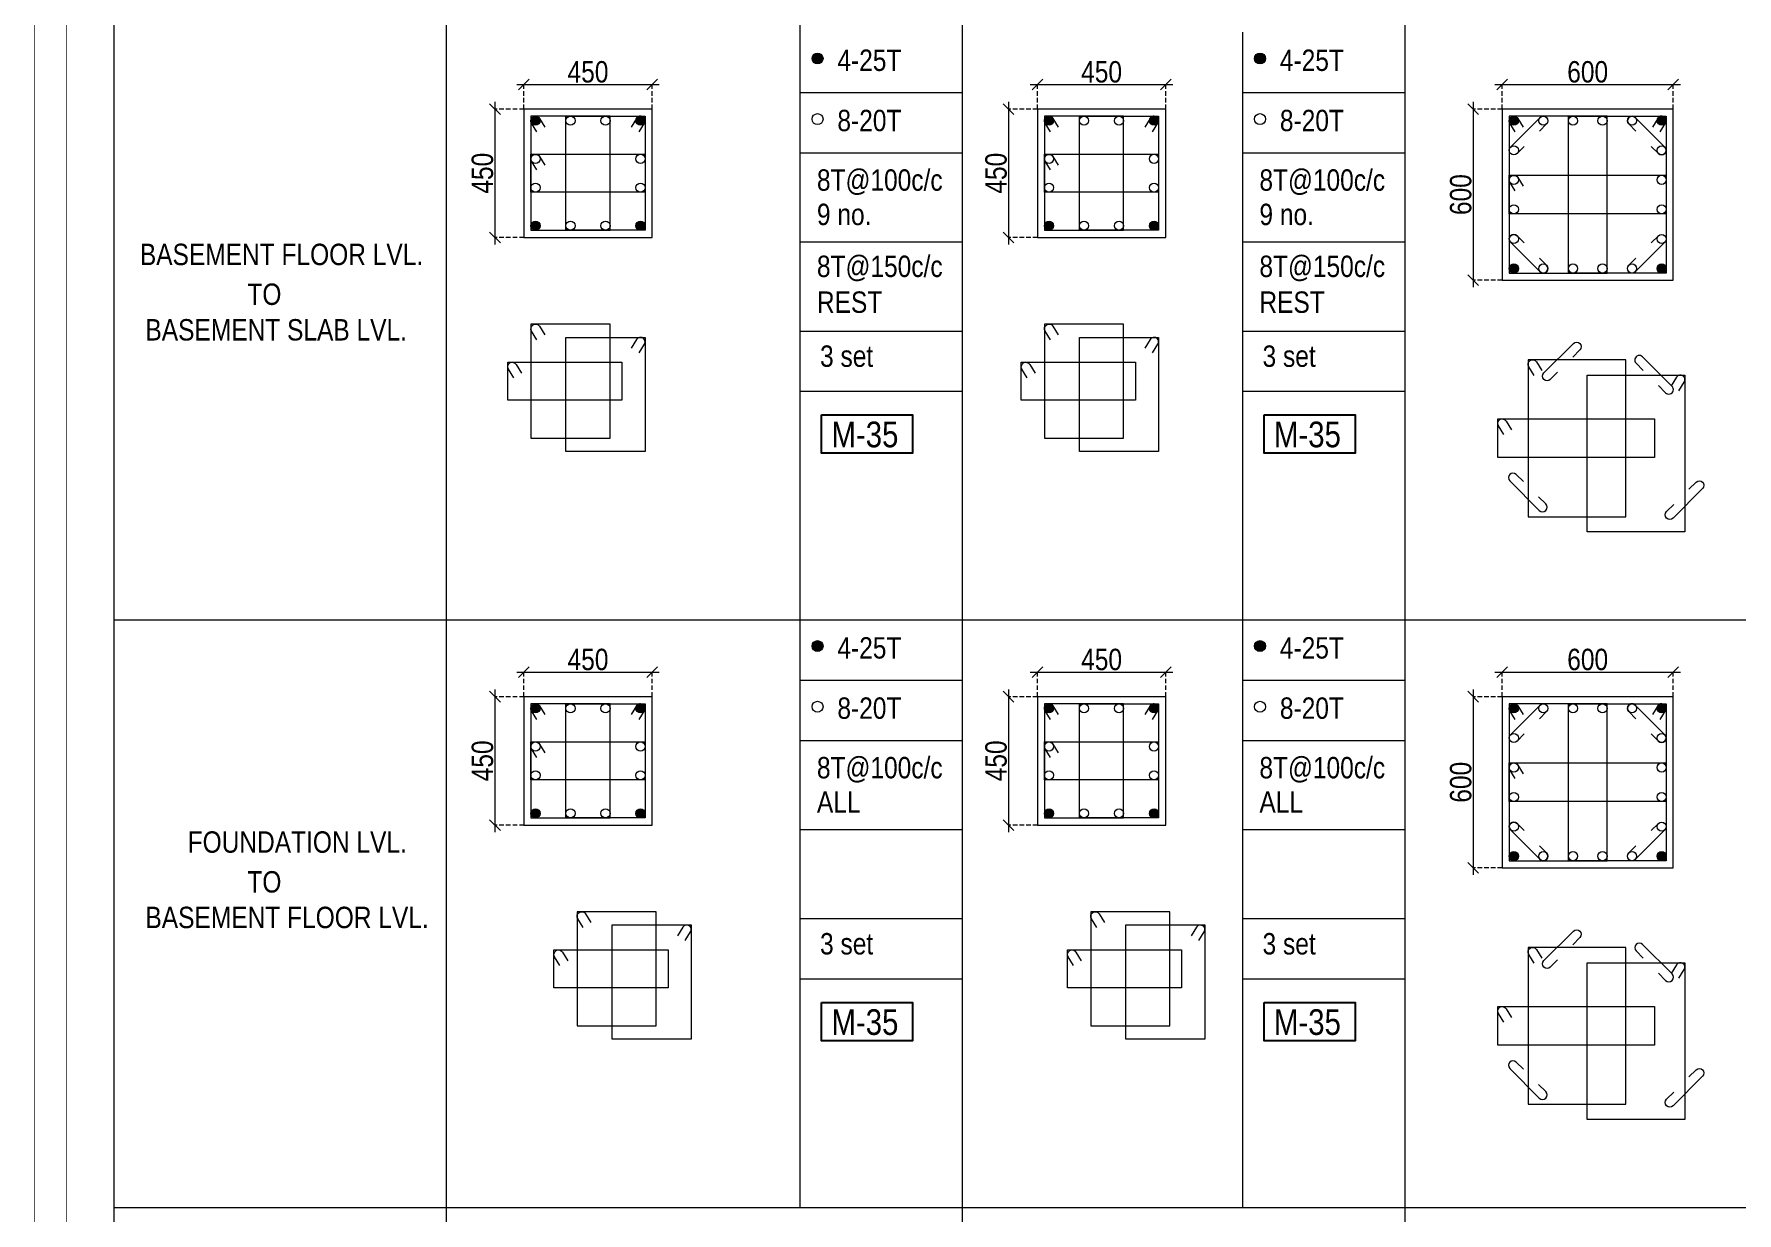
# Model space of a CAD drawing. Header units: millimetres. Extents: x 1112055 to 3390982, y -148532 to 766891.
# Drawn here: x 2486188 to 2510064, y 583427 to 599958 of the extents above; entities that cross this region are included whole.
import ezdxf
from ezdxf.enums import TextEntityAlignment as Align

# ---------------------------------------------------------------- set-up
doc = ezdxf.new("R2010")
doc.units = ezdxf.units.MM
doc.header["$PDMODE"] = 35
doc.header["$PDSIZE"] = -25
doc.linetypes.add('DASHED2', pattern=[0.375, 0.25, -0.125])
doc.linetypes.add('Hidden', pattern=[9.525, 6.35, -3.175])
for name, color, linetype, lineweight in [('B COL. SIZE DIM', 220, 'Continuous', 25), ('B COLSCH', 204, 'Continuous', 20), ('B COLUMN', 1, 'Hidden', 9), ('B STEEL', 34, 'Continuous', 15), ('B TITLE BLOCK', 250, 'Continuous', 0)]:
    doc.layers.add(name, color=color, linetype=linetype, lineweight=lineweight)
doc.layers.add('B TEXT', color=7, linetype='Continuous')
doc.styles.add('dim inside', font='romans.shx', dxfattribs={"width": 0.8, "height": 125})
doc.styles.add('SWINC', font='swissc.ttf')
doc.dimstyles.new('dim inside', dxfattribs={"dimtxt": 125, "dimasz": 100, "dimexe": 0, "dimexo": 0, "dimgap": 10, "dimtad": 0, "dimdec": 0, "dimzin": 0, "dimdsep": 46, "dimtxsty": 'dim inside', "dimblk": 'SMALL', "dimcen": 0.09, "dimadec": 0, "dimazin": 0, "dimtfac": 1, "dimtdec": 0, "dimtofl": 0, "dimtmove": 0, "dimatfit": 3, "dimfxl": 1, "dimtolj": 1, "dimtzin": 0, "dimarcsym": 2})

# ---------------------------------------------------------------- blocks, each defined once
blk = doc.blocks.new('_Oblique')
at = {"color": 0, "linetype": 'ByBlock', "lineweight": -2}
blk.add_line((-0.5, -0.5), (0.5, 0.5), dxfattribs=at)
blk = doc.blocks.new('*D5223')
at = {"layer": 'B COL. SIZE DIM', "color": 250, "lineweight": 9, "ltscale": 250, "transparency": 16777216}
blk.add_line((2506671, 591011), (2509271, 591011), dxfattribs=at)
at = {"layer": 'B COL. SIZE DIM', "color": 250, "linetype": 'DASHED2', "lineweight": 9, "ltscale": 250, "transparency": 16777216}
for p, q in [((2506771, 590666), (2506771, 591011)), ((2509171, 590666), (2509171, 591011))]:
    blk.add_line(p, q, dxfattribs=at)
at = {"layer": 'Defpoints', "color": 0, "lineweight": 40, "transparency": 16777216}
for p in [(2509171, 591011), (2506771, 590666), (2509171, 590666)]:
    blk.add_point(p, dxfattribs=at)
at = {"layer": 'B COL. SIZE DIM', "color": 250, "lineweight": 9, "transparency": 16777216, "xscale": 150, "yscale": 150, "zscale": 150, "rotation": 180}
blk.add_blockref('_Oblique', (2506771, 591011), dxfattribs=at)
at = {"layer": 'B COL. SIZE DIM', "color": 250, "lineweight": 9, "transparency": 16777216, "xscale": 150, "yscale": 150, "zscale": 150}
blk.add_blockref('_Oblique', (2509171, 591011), dxfattribs=at)
at = {"layer": 'B COL. SIZE DIM', "color": 6, "transparency": 16777216, "insert": (2507971, 591186), "char_height": 300, "attachment_point": 5, "style": 'SWINC'}
blk.add_mtext('\\A1;600', dxfattribs=at)
blk = doc.blocks.new('*D5224')
at = {"layer": 'B COL. SIZE DIM', "color": 250, "lineweight": 9, "ltscale": 250, "transparency": 16777216}
blk.add_line((2506367, 590766), (2506367, 588166), dxfattribs=at)
at = {"layer": 'B COL. SIZE DIM', "color": 250, "linetype": 'DASHED2', "lineweight": 9, "ltscale": 250, "transparency": 16777216}
for p, q in [((2506771, 590666), (2506367, 590666)), ((2506771, 588266), (2506367, 588266))]:
    blk.add_line(p, q, dxfattribs=at)
at = {"layer": 'Defpoints', "color": 0, "lineweight": 40, "transparency": 16777216}
for p in [(2506771, 590666), (2506367, 588266), (2506771, 588266)]:
    blk.add_point(p, dxfattribs=at)
at = {"layer": 'B COL. SIZE DIM', "color": 250, "lineweight": 9, "transparency": 16777216, "xscale": 150, "yscale": 150, "zscale": 150}
for p, rotation in [((2506367, 590666), 90), ((2506367, 588266), 270)]:
    blk.add_blockref('_Oblique', p, dxfattribs=dict(at, rotation=rotation))
at = {"layer": 'B COL. SIZE DIM', "color": 6, "transparency": 16777216, "insert": (2506192, 589466), "char_height": 300, "attachment_point": 5, "rotation": 90, "style": 'SWINC'}
blk.add_mtext('\\A1;600', dxfattribs=at)
blk = doc.blocks.new('*D5225')
at = {"layer": 'B COL. SIZE DIM', "color": 250, "lineweight": 9, "ltscale": 250, "transparency": 16777216}
blk.add_line((2506671, 599251), (2509271, 599251), dxfattribs=at)
at = {"layer": 'B COL. SIZE DIM', "color": 250, "linetype": 'DASHED2', "lineweight": 9, "ltscale": 250, "transparency": 16777216}
for p, q in [((2506771, 598906), (2506771, 599251)), ((2509171, 598906), (2509171, 599251))]:
    blk.add_line(p, q, dxfattribs=at)
at = {"layer": 'Defpoints', "color": 0, "lineweight": 40, "transparency": 16777216}
for p in [(2509171, 599251), (2506771, 598906), (2509171, 598906)]:
    blk.add_point(p, dxfattribs=at)
at = {"layer": 'B COL. SIZE DIM', "color": 250, "lineweight": 9, "transparency": 16777216, "xscale": 150, "yscale": 150, "zscale": 150, "rotation": 180}
blk.add_blockref('_Oblique', (2506771, 599251), dxfattribs=at)
at = {"layer": 'B COL. SIZE DIM', "color": 250, "lineweight": 9, "transparency": 16777216, "xscale": 150, "yscale": 150, "zscale": 150}
blk.add_blockref('_Oblique', (2509171, 599251), dxfattribs=at)
at = {"layer": 'B COL. SIZE DIM', "color": 6, "transparency": 16777216, "insert": (2507971, 599426), "char_height": 300, "attachment_point": 5, "style": 'SWINC'}
blk.add_mtext('\\A1;600', dxfattribs=at)
blk = doc.blocks.new('*D5226')
at = {"layer": 'B COL. SIZE DIM', "color": 250, "lineweight": 9, "ltscale": 250, "transparency": 16777216}
blk.add_line((2506367, 599006), (2506367, 596406), dxfattribs=at)
at = {"layer": 'B COL. SIZE DIM', "color": 250, "linetype": 'DASHED2', "lineweight": 9, "ltscale": 250, "transparency": 16777216}
for p, q in [((2506771, 598906), (2506367, 598906)), ((2506771, 596506), (2506367, 596506))]:
    blk.add_line(p, q, dxfattribs=at)
at = {"layer": 'Defpoints', "color": 0, "lineweight": 40, "transparency": 16777216}
for p in [(2506771, 598906), (2506367, 596506), (2506771, 596506)]:
    blk.add_point(p, dxfattribs=at)
at = {"layer": 'B COL. SIZE DIM', "color": 250, "lineweight": 9, "transparency": 16777216, "xscale": 150, "yscale": 150, "zscale": 150}
for p, rotation in [((2506367, 598906), 90), ((2506367, 596506), 270)]:
    blk.add_blockref('_Oblique', p, dxfattribs=dict(at, rotation=rotation))
at = {"layer": 'B COL. SIZE DIM', "color": 6, "transparency": 16777216, "insert": (2506192, 597706), "char_height": 300, "attachment_point": 5, "rotation": 90, "style": 'SWINC'}
blk.add_mtext('\\A1;600', dxfattribs=at)
blk = doc.blocks.new('*D5229')
at = {"layer": 'B COL. SIZE DIM', "color": 250, "lineweight": 9, "ltscale": 250, "transparency": 16777216}
blk.add_line((2492955, 591011), (2494955, 591011), dxfattribs=at)
at = {"layer": 'B COL. SIZE DIM', "color": 250, "linetype": 'DASHED2', "lineweight": 9, "ltscale": 250, "transparency": 16777216}
for p, q in [((2493055, 590666), (2493055, 591011)), ((2494855, 590666), (2494855, 591011))]:
    blk.add_line(p, q, dxfattribs=at)
at = {"layer": 'Defpoints', "color": 0, "lineweight": 40, "transparency": 16777216}
for p in [(2494855, 591011), (2493055, 590666), (2494855, 590666)]:
    blk.add_point(p, dxfattribs=at)
at = {"layer": 'B COL. SIZE DIM', "color": 250, "lineweight": 9, "transparency": 16777216, "xscale": 150, "yscale": 150, "zscale": 150, "rotation": 180}
blk.add_blockref('_Oblique', (2493055, 591011), dxfattribs=at)
at = {"layer": 'B COL. SIZE DIM', "color": 250, "lineweight": 9, "transparency": 16777216, "xscale": 150, "yscale": 150, "zscale": 150}
blk.add_blockref('_Oblique', (2494855, 591011), dxfattribs=at)
at = {"layer": 'B COL. SIZE DIM', "color": 6, "transparency": 16777216, "insert": (2493955, 591186), "char_height": 300, "attachment_point": 5, "style": 'SWINC'}
blk.add_mtext('\\A1;450', dxfattribs=at)
blk = doc.blocks.new('*D5230')
at = {"layer": 'B COL. SIZE DIM', "color": 250, "lineweight": 9, "ltscale": 250, "transparency": 16777216}
blk.add_line((2492651, 590766), (2492651, 588766), dxfattribs=at)
at = {"layer": 'B COL. SIZE DIM', "color": 250, "linetype": 'DASHED2', "lineweight": 9, "ltscale": 250, "transparency": 16777216}
for p, q in [((2493055, 590666), (2492651, 590666)), ((2493055, 588866), (2492651, 588866))]:
    blk.add_line(p, q, dxfattribs=at)
at = {"layer": 'Defpoints', "color": 0, "lineweight": 40, "transparency": 16777216}
for p in [(2493055, 590666), (2492651, 588866), (2493055, 588866)]:
    blk.add_point(p, dxfattribs=at)
at = {"layer": 'B COL. SIZE DIM', "color": 250, "lineweight": 9, "transparency": 16777216, "xscale": 150, "yscale": 150, "zscale": 150}
for p, rotation in [((2492651, 590666), 90), ((2492651, 588866), 270)]:
    blk.add_blockref('_Oblique', p, dxfattribs=dict(at, rotation=rotation))
at = {"layer": 'B COL. SIZE DIM', "color": 6, "transparency": 16777216, "insert": (2492476, 589766), "char_height": 300, "attachment_point": 5, "rotation": 90, "style": 'SWINC'}
blk.add_mtext('\\A1;450', dxfattribs=at)
blk = doc.blocks.new('*D5393')
at = {"layer": 'B COL. SIZE DIM', "color": 250, "lineweight": 9, "ltscale": 250, "transparency": 16777216}
blk.add_line((2492955, 599251), (2494955, 599251), dxfattribs=at)
at = {"layer": 'B COL. SIZE DIM', "color": 250, "linetype": 'DASHED2', "lineweight": 9, "ltscale": 250, "transparency": 16777216}
for p, q in [((2493055, 598906), (2493055, 599251)), ((2494855, 598906), (2494855, 599251))]:
    blk.add_line(p, q, dxfattribs=at)
at = {"layer": 'Defpoints', "color": 0, "lineweight": 40, "transparency": 16777216}
for p in [(2494855, 599251), (2493055, 598906), (2494855, 598906)]:
    blk.add_point(p, dxfattribs=at)
at = {"layer": 'B COL. SIZE DIM', "color": 250, "lineweight": 9, "transparency": 16777216, "xscale": 150, "yscale": 150, "zscale": 150, "rotation": 180}
blk.add_blockref('_Oblique', (2493055, 599251), dxfattribs=at)
at = {"layer": 'B COL. SIZE DIM', "color": 250, "lineweight": 9, "transparency": 16777216, "xscale": 150, "yscale": 150, "zscale": 150}
blk.add_blockref('_Oblique', (2494855, 599251), dxfattribs=at)
at = {"layer": 'B COL. SIZE DIM', "color": 6, "transparency": 16777216, "insert": (2493955, 599426), "char_height": 300, "attachment_point": 5, "style": 'SWINC'}
blk.add_mtext('\\A1;450', dxfattribs=at)
blk = doc.blocks.new('*D5394')
at = {"layer": 'B COL. SIZE DIM', "color": 250, "lineweight": 9, "ltscale": 250, "transparency": 16777216}
blk.add_line((2492651, 599006), (2492651, 597006), dxfattribs=at)
at = {"layer": 'B COL. SIZE DIM', "color": 250, "linetype": 'DASHED2', "lineweight": 9, "ltscale": 250, "transparency": 16777216}
for p, q in [((2493055, 598906), (2492651, 598906)), ((2493055, 597106), (2492651, 597106))]:
    blk.add_line(p, q, dxfattribs=at)
at = {"layer": 'Defpoints', "color": 0, "lineweight": 40, "transparency": 16777216}
for p in [(2493055, 598906), (2492651, 597106), (2493055, 597106)]:
    blk.add_point(p, dxfattribs=at)
at = {"layer": 'B COL. SIZE DIM', "color": 250, "lineweight": 9, "transparency": 16777216, "xscale": 150, "yscale": 150, "zscale": 150}
for p, rotation in [((2492651, 598906), 90), ((2492651, 597106), 270)]:
    blk.add_blockref('_Oblique', p, dxfattribs=dict(at, rotation=rotation))
at = {"layer": 'B COL. SIZE DIM', "color": 6, "transparency": 16777216, "insert": (2492476, 598006), "char_height": 300, "attachment_point": 5, "rotation": 90, "style": 'SWINC'}
blk.add_mtext('\\A1;450', dxfattribs=at)
blk = doc.blocks.new('*D5395')
at = {"layer": 'B COL. SIZE DIM', "color": 250, "lineweight": 9, "ltscale": 250, "transparency": 16777216}
blk.add_line((2500156, 591011), (2502156, 591011), dxfattribs=at)
at = {"layer": 'B COL. SIZE DIM', "color": 250, "linetype": 'DASHED2', "lineweight": 9, "ltscale": 250, "transparency": 16777216}
for p, q in [((2500256, 590666), (2500256, 591011)), ((2502056, 590666), (2502056, 591011))]:
    blk.add_line(p, q, dxfattribs=at)
at = {"layer": 'Defpoints', "color": 0, "lineweight": 40, "transparency": 16777216}
for p in [(2502056, 591011), (2500256, 590666), (2502056, 590666)]:
    blk.add_point(p, dxfattribs=at)
at = {"layer": 'B COL. SIZE DIM', "color": 250, "lineweight": 9, "transparency": 16777216, "xscale": 150, "yscale": 150, "zscale": 150, "rotation": 180}
blk.add_blockref('_Oblique', (2500256, 591011), dxfattribs=at)
at = {"layer": 'B COL. SIZE DIM', "color": 250, "lineweight": 9, "transparency": 16777216, "xscale": 150, "yscale": 150, "zscale": 150}
blk.add_blockref('_Oblique', (2502056, 591011), dxfattribs=at)
at = {"layer": 'B COL. SIZE DIM', "color": 6, "transparency": 16777216, "insert": (2501156, 591186), "char_height": 300, "attachment_point": 5, "style": 'SWINC'}
blk.add_mtext('\\A1;450', dxfattribs=at)
blk = doc.blocks.new('*D5396')
at = {"layer": 'B COL. SIZE DIM', "color": 250, "lineweight": 9, "ltscale": 250, "transparency": 16777216}
blk.add_line((2499852, 590766), (2499852, 588766), dxfattribs=at)
at = {"layer": 'B COL. SIZE DIM', "color": 250, "linetype": 'DASHED2', "lineweight": 9, "ltscale": 250, "transparency": 16777216}
for p, q in [((2500256, 590666), (2499852, 590666)), ((2500256, 588866), (2499852, 588866))]:
    blk.add_line(p, q, dxfattribs=at)
at = {"layer": 'Defpoints', "color": 0, "lineweight": 40, "transparency": 16777216}
for p in [(2500256, 590666), (2499852, 588866), (2500256, 588866)]:
    blk.add_point(p, dxfattribs=at)
at = {"layer": 'B COL. SIZE DIM', "color": 250, "lineweight": 9, "transparency": 16777216, "xscale": 150, "yscale": 150, "zscale": 150}
for p, rotation in [((2499852, 590666), 90), ((2499852, 588866), 270)]:
    blk.add_blockref('_Oblique', p, dxfattribs=dict(at, rotation=rotation))
at = {"layer": 'B COL. SIZE DIM', "color": 6, "transparency": 16777216, "insert": (2499677, 589766), "char_height": 300, "attachment_point": 5, "rotation": 90, "style": 'SWINC'}
blk.add_mtext('\\A1;450', dxfattribs=at)
blk = doc.blocks.new('*D5397')
at = {"layer": 'B COL. SIZE DIM', "color": 250, "lineweight": 9, "ltscale": 250, "transparency": 16777216}
blk.add_line((2500156, 599251), (2502156, 599251), dxfattribs=at)
at = {"layer": 'B COL. SIZE DIM', "color": 250, "linetype": 'DASHED2', "lineweight": 9, "ltscale": 250, "transparency": 16777216}
for p, q in [((2500256, 598906), (2500256, 599251)), ((2502056, 598906), (2502056, 599251))]:
    blk.add_line(p, q, dxfattribs=at)
at = {"layer": 'Defpoints', "color": 0, "lineweight": 40, "transparency": 16777216}
for p in [(2502056, 599251), (2500256, 598906), (2502056, 598906)]:
    blk.add_point(p, dxfattribs=at)
at = {"layer": 'B COL. SIZE DIM', "color": 250, "lineweight": 9, "transparency": 16777216, "xscale": 150, "yscale": 150, "zscale": 150, "rotation": 180}
blk.add_blockref('_Oblique', (2500256, 599251), dxfattribs=at)
at = {"layer": 'B COL. SIZE DIM', "color": 250, "lineweight": 9, "transparency": 16777216, "xscale": 150, "yscale": 150, "zscale": 150}
blk.add_blockref('_Oblique', (2502056, 599251), dxfattribs=at)
at = {"layer": 'B COL. SIZE DIM', "color": 6, "transparency": 16777216, "insert": (2501156, 599426), "char_height": 300, "attachment_point": 5, "style": 'SWINC'}
blk.add_mtext('\\A1;450', dxfattribs=at)
blk = doc.blocks.new('*D5398')
at = {"layer": 'B COL. SIZE DIM', "color": 250, "lineweight": 9, "ltscale": 250, "transparency": 16777216}
blk.add_line((2499852, 599006), (2499852, 597006), dxfattribs=at)
at = {"layer": 'B COL. SIZE DIM', "color": 250, "linetype": 'DASHED2', "lineweight": 9, "ltscale": 250, "transparency": 16777216}
for p, q in [((2500256, 598906), (2499852, 598906)), ((2500256, 597106), (2499852, 597106))]:
    blk.add_line(p, q, dxfattribs=at)
at = {"layer": 'Defpoints', "color": 0, "lineweight": 40, "transparency": 16777216}
for p in [(2500256, 598906), (2499852, 597106), (2500256, 597106)]:
    blk.add_point(p, dxfattribs=at)
at = {"layer": 'B COL. SIZE DIM', "color": 250, "lineweight": 9, "transparency": 16777216, "xscale": 150, "yscale": 150, "zscale": 150}
for p, rotation in [((2499852, 598906), 90), ((2499852, 597106), 270)]:
    blk.add_blockref('_Oblique', p, dxfattribs=dict(at, rotation=rotation))
at = {"layer": 'B COL. SIZE DIM', "color": 6, "transparency": 16777216, "insert": (2499677, 598006), "char_height": 300, "attachment_point": 5, "rotation": 90, "style": 'SWINC'}
blk.add_mtext('\\A1;450', dxfattribs=at)

msp = doc.modelspace()

# ---------------------------------------------------------------- hatches: boundary and pattern name
at = {"layer": 'B STEEL', "lineweight": 9, "ltscale": 0.5}
h = msp.add_hatch(color=34, dxfattribs=at)
edge = h.paths.add_edge_path()
edge.add_arc((2497173.1, 599614.8), 76.8, 0, 360)
h = msp.add_hatch(color=34, dxfattribs=at)
edge = h.paths.add_edge_path()
edge.add_arc((2503377, 599614.8), 76.8, 0, 360)
h = msp.add_hatch(color=34, dxfattribs=at)
edge = h.paths.add_edge_path()
edge.add_arc((2493218.8, 598741.7), 64, 0, 360)
h = msp.add_hatch(color=34, dxfattribs=at)
edge = h.paths.add_edge_path()
edge.add_arc((2494690.7, 598741.7), 64, 180, 540, ccw=False)
h = msp.add_hatch(color=34, dxfattribs=at)
edge = h.paths.add_edge_path()
edge.add_arc((2500419.7, 598741.7), 64, 0, 360)
h = msp.add_hatch(color=34, dxfattribs=at)
edge = h.paths.add_edge_path()
edge.add_arc((2501891.6, 598741.7), 64, 180, 540, ccw=False)
h = msp.add_hatch(color=34, dxfattribs=at)
edge = h.paths.add_edge_path()
edge.add_arc((2506935.2, 598741.7), 64, 0, 360)
h = msp.add_hatch(color=34, dxfattribs=at)
edge = h.paths.add_edge_path()
edge.add_arc((2509007.2, 598741.7), 64, 180, 540, ccw=False)
h = msp.add_hatch(color=34, dxfattribs=at)
edge = h.paths.add_edge_path()
edge.add_arc((2493218.8, 597269.7), 64, 0, 360, ccw=False)
h = msp.add_hatch(color=34, dxfattribs=at)
edge = h.paths.add_edge_path()
edge.add_arc((2494690.7, 597269.7), 64, -180, 180)
h = msp.add_hatch(color=34, dxfattribs=at)
edge = h.paths.add_edge_path()
edge.add_arc((2500419.7, 597269.7), 64, 0, 360, ccw=False)
h = msp.add_hatch(color=34, dxfattribs=at)
edge = h.paths.add_edge_path()
edge.add_arc((2501891.6, 597269.7), 64, -180, 180)
h = msp.add_hatch(color=34, dxfattribs=at)
edge = h.paths.add_edge_path()
edge.add_arc((2506935.2, 596669.7), 64, 0, 360, ccw=False)
h = msp.add_hatch(color=34, dxfattribs=at)
edge = h.paths.add_edge_path()
edge.add_arc((2509007.2, 596669.7), 64, -180, 180)
h = msp.add_hatch(color=34, dxfattribs=at)
edge = h.paths.add_edge_path()
edge.add_arc((2497173.1, 591375), 76.8, 0, 360)
h = msp.add_hatch(color=34, dxfattribs=at)
edge = h.paths.add_edge_path()
edge.add_arc((2503377, 591375), 76.8, 0, 360)
h = msp.add_hatch(color=34, dxfattribs=at)
edge = h.paths.add_edge_path()
edge.add_arc((2493218.8, 590501.8), 64, 0, 360)
h = msp.add_hatch(color=34, dxfattribs=at)
edge = h.paths.add_edge_path()
edge.add_arc((2494690.7, 590501.8), 64, 180, 540, ccw=False)
h = msp.add_hatch(color=34, dxfattribs=at)
edge = h.paths.add_edge_path()
edge.add_arc((2500419.7, 590501.8), 64, 0, 360)
h = msp.add_hatch(color=34, dxfattribs=at)
edge = h.paths.add_edge_path()
edge.add_arc((2501891.6, 590501.8), 64, 180, 540, ccw=False)
h = msp.add_hatch(color=34, dxfattribs=at)
edge = h.paths.add_edge_path()
edge.add_arc((2506935.2, 590501.8), 64, 0, 360)
h = msp.add_hatch(color=34, dxfattribs=at)
edge = h.paths.add_edge_path()
edge.add_arc((2509007.2, 590501.8), 64, 180, 540, ccw=False)
h = msp.add_hatch(color=34, dxfattribs=at)
edge = h.paths.add_edge_path()
edge.add_arc((2493218.8, 589029.9), 64, 0, 360, ccw=False)
h = msp.add_hatch(color=34, dxfattribs=at)
edge = h.paths.add_edge_path()
edge.add_arc((2494690.7, 589029.9), 64, -180, 180)
h = msp.add_hatch(color=34, dxfattribs=at)
edge = h.paths.add_edge_path()
edge.add_arc((2500419.7, 589029.9), 64, 0, 360, ccw=False)
h = msp.add_hatch(color=34, dxfattribs=at)
edge = h.paths.add_edge_path()
edge.add_arc((2501891.6, 589029.9), 64, -180, 180)
h = msp.add_hatch(color=34, dxfattribs=at)
edge = h.paths.add_edge_path()
edge.add_arc((2506935.2, 588429.9), 64, 0, 360, ccw=False)
h = msp.add_hatch(color=34, dxfattribs=at)
edge = h.paths.add_edge_path()
edge.add_arc((2509007.2, 588429.9), 64, -180, 180)

# ---------------------------------------------------------------- linework, layer by layer
at = {"layer": 'B COLSCH', "color": 250, "lineweight": 0}
for p, q in [((2487307.1, 650677.2), (2487307.1, 574628.3)), ((2491967.7, 649422.2), (2491967.7, 574628.3)), ((2499201.2, 649422.2), (2499201.2, 574628.3)), ((2505405.2, 649422.2), (2505405.2, 574628.3)), ((2496926.8, 608223), (2496926.8, 583503.5)), ((2503130.8, 599983.1), (2503130.8, 583503.5)), ((2496926.8, 599138.2), (2499201.2, 599138.2)), ((2503130.8, 599138.2), (2505405.2, 599138.2)), ((2496926.8, 598293.2), (2499201.2, 598293.2)), ((2503130.8, 598293.2), (2505405.2, 598293.2)), ((2496926.8, 597043.4), (2499201.2, 597043.4)), ((2503130.8, 597043.4), (2505405.2, 597043.4)), ((2496926.8, 595793.6), (2499201.2, 595793.6)), ((2503130.8, 595793.6), (2505405.2, 595793.6)), ((2496926.8, 594948.6), (2499201.2, 594948.6)), ((2503130.8, 594948.6), (2505405.2, 594948.6)), ((2487307.1, 591743.3), (2667535.6, 591743.3)), ((2496926.8, 590898.3), (2499201.2, 590898.3)), ((2503130.8, 590898.3), (2505405.2, 590898.3)), ((2496926.8, 590053.3), (2499201.2, 590053.3)), ((2503130.8, 590053.3), (2505405.2, 590053.3)), ((2496926.8, 588803.5), (2499201.2, 588803.5)), ((2503130.8, 588803.5), (2505405.2, 588803.5)), ((2496926.8, 587553.8), (2499201.2, 587553.8)), ((2503130.8, 587553.8), (2505405.2, 587553.8)), ((2496926.8, 586708.8), (2499201.2, 586708.8)), ((2503130.8, 586708.8), (2505405.2, 586708.8)), ((2487307.1, 583503.5), (2667535.6, 583503.5))]:
    msp.add_line(p, q, dxfattribs=at)
at = {"layer": 'B COLUMN', "color": 1, "linetype": 'ByBlock', "lineweight": 20}
for points in [[(2493054.7, 597105.7), (2494854.7, 597105.7), (2494854.7, 598905.7), (2493054.7, 598905.7)], [(2500255.7, 597105.7), (2502055.7, 597105.7), (2502055.7, 598905.7), (2500255.7, 598905.7)], [(2506771.2, 596505.7), (2509171.2, 596505.7), (2509171.2, 598905.7), (2506771.2, 598905.7)], [(2493054.7, 588865.8), (2494854.7, 588865.8), (2494854.7, 590665.8), (2493054.7, 590665.8)], [(2500255.7, 588865.8), (2502055.7, 588865.8), (2502055.7, 590665.8), (2500255.7, 590665.8)], [(2506771.2, 588265.8), (2509171.2, 588265.8), (2509171.2, 590665.8), (2506771.2, 590665.8)]]:
    msp.add_lwpolyline(points, close=True, dxfattribs=at)
at = {"layer": 'B STEEL', "color": 34, "lineweight": 9, "ltscale": 0.5}
for points in [[(2493154.7, 597205.7), (2494264.1, 597205.7), (2494264.1, 598805.7), (2493154.7, 598805.7)], [(2494754.7, 597205.7), (2493645.4, 597205.7), (2493645.4, 598805.7), (2494754.7, 598805.7)], [(2500355.7, 597205.7), (2501465, 597205.7), (2501465, 598805.7), (2500355.7, 598805.7)], [(2501955.7, 597205.7), (2500846.3, 597205.7), (2500846.3, 598805.7), (2501955.7, 598805.7)], [(2506871.2, 596605.7), (2508242.4, 596605.7), (2508242.4, 598805.7), (2506871.2, 598805.7)], [(2509071.2, 596605.7), (2507700, 596605.7), (2507700, 598805.7), (2509071.2, 598805.7)], [(2493154.7, 598271.3), (2494754.7, 598271.3), (2494754.7, 597740.1), (2493154.7, 597740.1)], [(2500355.7, 598271.3), (2501955.7, 598271.3), (2501955.7, 597740.1), (2500355.7, 597740.1)], [(2506871.2, 597976.9), (2509071.2, 597976.9), (2509071.2, 597434.5), (2506871.2, 597434.5)], [(2493154.7, 594290), (2494264.1, 594290), (2494264.1, 595890), (2493154.7, 595890)], [(2494754.7, 594104.4), (2493645.4, 594104.4), (2493645.4, 595704.4), (2494754.7, 595704.4)], [(2500355.7, 594290), (2501465, 594290), (2501465, 595890), (2500355.7, 595890)], [(2501955.7, 594104.4), (2500846.3, 594104.4), (2500846.3, 595704.4), (2501955.7, 595704.4)], [(2492828.9, 595355.6), (2494428.9, 595355.6), (2494428.9, 594824.4), (2492828.9, 594824.4)], [(2500029.8, 595355.6), (2501629.8, 595355.6), (2501629.8, 594824.4), (2500029.8, 594824.4)], [(2507135.2, 593190.1), (2508506.4, 593190.1), (2508506.4, 595390.1), (2507135.2, 595390.1)], [(2509335.2, 592975.5), (2507964, 592975.5), (2507964, 595175.5), (2509335.2, 595175.5)], [(2506709.3, 594561.3), (2508909.3, 594561.3), (2508909.3, 594018.9), (2506709.3, 594018.9)], [(2493154.7, 588965.8), (2494264.1, 588965.8), (2494264.1, 590565.8), (2493154.7, 590565.8)], [(2494754.7, 588965.8), (2493645.4, 588965.8), (2493645.4, 590565.8), (2494754.7, 590565.8)], [(2500355.7, 588965.8), (2501465, 588965.8), (2501465, 590565.8), (2500355.7, 590565.8)], [(2501955.7, 588965.8), (2500846.3, 588965.8), (2500846.3, 590565.8), (2501955.7, 590565.8)], [(2506871.2, 588365.8), (2508242.4, 588365.8), (2508242.4, 590565.8), (2506871.2, 590565.8)], [(2509071.2, 588365.8), (2507700, 588365.8), (2507700, 590565.8), (2509071.2, 590565.8)], [(2493154.7, 590031.4), (2494754.7, 590031.4), (2494754.7, 589500.2), (2493154.7, 589500.2)], [(2500355.7, 590031.4), (2501955.7, 590031.4), (2501955.7, 589500.2), (2500355.7, 589500.2)], [(2506871.2, 589737), (2509071.2, 589737), (2509071.2, 589194.6), (2506871.2, 589194.6)], [(2493802.8, 586050.1), (2494912.1, 586050.1), (2494912.1, 587650.1), (2493802.8, 587650.1)], [(2501003.7, 586050.1), (2502113.1, 586050.1), (2502113.1, 587650.1), (2501003.7, 587650.1)], [(2495402.8, 585864.5), (2494293.5, 585864.5), (2494293.5, 587464.5), (2495402.8, 587464.5)], [(2502603.7, 585864.5), (2501494.4, 585864.5), (2501494.4, 587464.5), (2502603.7, 587464.5)], [(2493476.9, 587115.7), (2495076.9, 587115.7), (2495076.9, 586584.5), (2493476.9, 586584.5)], [(2500677.9, 587115.7), (2502277.9, 587115.7), (2502277.9, 586584.5), (2500677.9, 586584.5)], [(2507135.2, 584950.2), (2508506.4, 584950.2), (2508506.4, 587150.2), (2507135.2, 587150.2)], [(2509335.2, 584735.7), (2507964, 584735.7), (2507964, 586935.7), (2509335.2, 586935.7)], [(2506709.3, 586321.5), (2508909.3, 586321.5), (2508909.3, 585779), (2506709.3, 585779)]]:
    msp.add_lwpolyline(points, close=True, dxfattribs=at)
for points in [[(2493239, 598586.6), (2493164.2, 598708.1, -1), (2493273.3, 598775.2), (2493348, 598653.7)], [(2494670.5, 598586.6), (2494745.2, 598708.1, 1), (2494636.2, 598775.2), (2494561.4, 598653.7)], [(2500439.9, 598586.6), (2500365.2, 598708.1, -1), (2500474.2, 598775.2), (2500549, 598653.7)], [(2501871.4, 598586.6), (2501946.2, 598708.1, 1), (2501837.1, 598775.2), (2501762.4, 598653.7)], [(2506955.5, 598586.6), (2506880.7, 598708.1, -1), (2506989.7, 598775.2), (2507064.5, 598653.7)], [(2507081.4, 598382.9), (2506980.5, 598282, -1), (2506889.9, 598372.5), (2507304.3, 598786.9, -1), (2507394.9, 598696.4), (2507294, 598595.5)], [(2508861, 598382.9), (2508961.9, 598282, 1), (2509052.4, 598372.5), (2508638.1, 598786.9, 1), (2508547.5, 598696.4), (2508648.4, 598595.5)], [(2508986.9, 598586.6), (2509061.7, 598708.1, 1), (2508952.7, 598775.2), (2508877.9, 598653.7)], [(2493239, 598052.2), (2493164.2, 598173.7, -1), (2493273.3, 598240.8), (2493348, 598119.3)], [(2500439.9, 598052.2), (2500365.2, 598173.7, -1), (2500474.2, 598240.8), (2500549, 598119.3)], [(2506955.5, 597757.8), (2506880.7, 597879.3, -1), (2506989.7, 597946.4), (2507064.5, 597824.9)], [(2507081.4, 597028.5), (2506980.5, 597129.4, 1), (2506889.9, 597038.8), (2507304.3, 596624.4, 1), (2507394.9, 596715), (2507294, 596815.8)], [(2508861, 597028.5), (2508961.9, 597129.4, -1), (2509052.4, 597038.8), (2508638.1, 596624.4, -1), (2508547.5, 596715), (2508648.4, 596815.8)], [(2493239, 595670.9), (2493164.2, 595792.4, -1), (2493273.3, 595859.5), (2493348, 595738)], [(2494670.5, 595485.3), (2494745.2, 595606.8, 1), (2494636.2, 595673.9), (2494561.4, 595552.4)], [(2500439.9, 595670.9), (2500365.2, 595792.4, -1), (2500474.2, 595859.5), (2500549, 595738)], [(2501871.4, 595485.3), (2501946.2, 595606.8, 1), (2501837.1, 595673.9), (2501762.4, 595552.4)], [(2507548.3, 595215.5), (2507447.4, 595114.7, -1), (2507356.9, 595205.2), (2507771.3, 595619.6, -1), (2507861.8, 595529), (2507760.9, 595428.2)], [(2492913.1, 595136.5), (2492838.4, 595258, -1), (2492947.4, 595325.1), (2493022.2, 595203.6)], [(2500114.1, 595136.5), (2500039.3, 595258, -1), (2500148.3, 595325.1), (2500223.1, 595203.6)], [(2507219.5, 595171), (2507144.7, 595292.5, -1), (2507253.7, 595359.6), (2507328.5, 595238.1)], [(2508962.9, 595028), (2509063.8, 594927.1, 1), (2509154.3, 595017.7), (2508739.9, 595432.1, 1), (2508649.4, 595341.5), (2508750.2, 595240.7)], [(2509250.9, 594956.5), (2509325.7, 595077.9, 1), (2509216.7, 595145), (2509141.9, 595023.6)], [(2506793.5, 594342.3), (2506718.8, 594463.7, -1), (2506827.8, 594530.8), (2506902.6, 594409.4)], [(2507069.2, 593681.9), (2506968.3, 593782.7, 1), (2506877.8, 593692.2), (2507292.2, 593277.8, 1), (2507382.7, 593368.3), (2507281.8, 593469.2)], [(2509391.5, 593574), (2509492.3, 593674.8, -1), (2509582.9, 593584.3), (2509168.5, 593169.9, -1), (2509077.9, 593260.4), (2509178.8, 593361.3)], [(2493239, 590346.8), (2493164.2, 590468.3, -1), (2493273.3, 590535.4), (2493348, 590413.9)], [(2494670.5, 590346.8), (2494745.2, 590468.3, 1), (2494636.2, 590535.4), (2494561.4, 590413.9)], [(2500439.9, 590346.8), (2500365.2, 590468.3, -1), (2500474.2, 590535.4), (2500549, 590413.9)], [(2501871.4, 590346.8), (2501946.2, 590468.3, 1), (2501837.1, 590535.4), (2501762.4, 590413.9)], [(2506955.5, 590346.8), (2506880.7, 590468.3, -1), (2506989.7, 590535.4), (2507064.5, 590413.9)], [(2507081.4, 590143), (2506980.5, 590042.2, -1), (2506889.9, 590132.7), (2507304.3, 590547.1, -1), (2507394.9, 590456.5), (2507294, 590355.7)], [(2508861, 590143), (2508961.9, 590042.2, 1), (2509052.4, 590132.7), (2508638.1, 590547.1, 1), (2508547.5, 590456.5), (2508648.4, 590355.7)], [(2508986.9, 590346.8), (2509061.7, 590468.3, 1), (2508952.7, 590535.4), (2508877.9, 590413.9)], [(2493239, 589812.4), (2493164.2, 589933.9, -1), (2493273.3, 590001), (2493348, 589879.5)], [(2500439.9, 589812.4), (2500365.2, 589933.9, -1), (2500474.2, 590001), (2500549, 589879.5)], [(2506955.5, 589518), (2506880.7, 589639.5, -1), (2506989.7, 589706.6), (2507064.5, 589585.1)], [(2507081.4, 588788.6), (2506980.5, 588889.5, 1), (2506889.9, 588799), (2507304.3, 588384.6, 1), (2507394.9, 588475.1), (2507294, 588576)], [(2508861, 588788.6), (2508961.9, 588889.5, -1), (2509052.4, 588799), (2508638.1, 588384.6, -1), (2508547.5, 588475.1), (2508648.4, 588576)], [(2493887.1, 587431.1), (2493812.3, 587552.6, -1), (2493921.3, 587619.7), (2493996.1, 587498.2)], [(2501088, 587431.1), (2501013.2, 587552.6, -1), (2501122.3, 587619.7), (2501197, 587498.2)], [(2495318.5, 587245.5), (2495393.3, 587366.9, 1), (2495284.3, 587434), (2495209.5, 587312.6)], [(2502519.5, 587245.5), (2502594.2, 587366.9, 1), (2502485.2, 587434), (2502410.4, 587312.6)], [(2507548.3, 586975.7), (2507447.4, 586874.8, -1), (2507356.9, 586965.3), (2507771.3, 587379.7, -1), (2507861.8, 587289.2), (2507760.9, 587188.3)], [(2493561.2, 586896.7), (2493486.4, 587018.2, -1), (2493595.5, 587085.3), (2493670.2, 586963.8)], [(2500762.1, 586896.7), (2500687.4, 587018.2, -1), (2500796.4, 587085.3), (2500871.2, 586963.8)], [(2507219.5, 586931.2), (2507144.7, 587052.7, -1), (2507253.7, 587119.8), (2507328.5, 586998.3)], [(2508962.9, 586788.2), (2509063.8, 586687.3, 1), (2509154.3, 586777.8), (2508739.9, 587192.2, 1), (2508649.4, 587101.7), (2508750.2, 587000.8)], [(2509250.9, 586716.6), (2509325.7, 586838.1, 1), (2509216.7, 586905.2), (2509141.9, 586783.7)], [(2506793.5, 586102.4), (2506718.8, 586223.9, -1), (2506827.8, 586291), (2506902.6, 586169.5)], [(2507069.2, 585442), (2506968.3, 585542.9, 1), (2506877.8, 585452.4), (2507292.2, 585038, 1), (2507382.7, 585128.5), (2507281.8, 585229.4)], [(2509391.5, 585334.1), (2509492.3, 585435, -1), (2509582.9, 585344.4), (2509168.5, 584930.1, -1), (2509077.9, 585020.6), (2509178.8, 585121.5)]]:
    msp.add_lwpolyline(points, format="xyb", dxfattribs=at)
for centre, radius in [((2497173.1, 599614.8), 76.8), ((2503377, 599614.8), 76.8), ((2493218.8, 598741.7), 64), ((2493709.4, 598741.7), 64), ((2494200.1, 598741.7), 64), ((2494690.7, 598741.7), 64), ((2497173.1, 598764.6), 76.8), ((2500419.7, 598741.7), 64), ((2500910.3, 598741.7), 64), ((2501401, 598741.7), 64), ((2501891.6, 598741.7), 64), ((2503377, 598764.6), 76.8), ((2506935.2, 598741.7), 64), ((2507349.6, 598741.7), 64), ((2507764, 598741.7), 64), ((2508178.4, 598741.7), 64), ((2508592.8, 598741.7), 64), ((2509007.2, 598741.7), 64), ((2506935.2, 598327.3), 64), ((2509007.2, 598327.3), 64), ((2493218.8, 598207.3), 64), ((2494690.7, 598207.3), 64), ((2500419.7, 598207.3), 64), ((2501891.6, 598207.3), 64), ((2493218.8, 597804.1), 64), ((2494690.7, 597804.1), 64), ((2500419.7, 597804.1), 64), ((2501891.6, 597804.1), 64), ((2506935.2, 597912.9), 64), ((2509007.2, 597912.9), 64), ((2506935.2, 597498.5), 64), ((2509007.2, 597498.5), 64), ((2493218.8, 597269.7), 64), ((2493709.4, 597269.7), 64), ((2494200.1, 597269.7), 64), ((2494690.7, 597269.7), 64), ((2500419.7, 597269.7), 64), ((2500910.3, 597269.7), 64), ((2501401, 597269.7), 64), ((2501891.6, 597269.7), 64), ((2506935.2, 597084.1), 64), ((2509007.2, 597084.1), 64), ((2506935.2, 596669.7), 64), ((2507349.6, 596669.7), 64), ((2507764, 596669.7), 64), ((2508178.4, 596669.7), 64), ((2508592.8, 596669.7), 64), ((2509007.2, 596669.7), 64), ((2497173.1, 591375), 76.8), ((2503377, 591375), 76.8), ((2493218.8, 590501.8), 64), ((2493709.4, 590501.8), 64), ((2494200.1, 590501.8), 64), ((2494690.7, 590501.8), 64), ((2497173.1, 590524.7), 76.8), ((2500419.7, 590501.8), 64), ((2500910.3, 590501.8), 64), ((2501401, 590501.8), 64), ((2501891.6, 590501.8), 64), ((2503377, 590524.7), 76.8), ((2506935.2, 590501.8), 64), ((2507349.6, 590501.8), 64), ((2507764, 590501.8), 64), ((2508178.4, 590501.8), 64), ((2508592.8, 590501.8), 64), ((2509007.2, 590501.8), 64), ((2493218.8, 589967.4), 64), ((2494690.7, 589967.4), 64), ((2500419.7, 589967.4), 64), ((2501891.6, 589967.4), 64), ((2506935.2, 590087.4), 64), ((2509007.2, 590087.4), 64), ((2506935.2, 589673), 64), ((2509007.2, 589673), 64), ((2493218.8, 589564.2), 64), ((2494690.7, 589564.2), 64), ((2500419.7, 589564.2), 64), ((2501891.6, 589564.2), 64), ((2506935.2, 589258.6), 64), ((2509007.2, 589258.6), 64), ((2493218.8, 589029.9), 64), ((2493709.4, 589029.9), 64), ((2494200.1, 589029.9), 64), ((2494690.7, 589029.9), 64), ((2500419.7, 589029.9), 64), ((2500910.3, 589029.9), 64), ((2501401, 589029.9), 64), ((2501891.6, 589029.9), 64), ((2506935.2, 588844.2), 64), ((2509007.2, 588844.2), 64), ((2506935.2, 588429.9), 64), ((2507349.6, 588429.9), 64), ((2507764, 588429.9), 64), ((2508178.4, 588429.9), 64), ((2508592.8, 588429.9), 64), ((2509007.2, 588429.9), 64)]:
    msp.add_circle(centre, radius, dxfattribs=at)
at = {"layer": 'B TEXT', "color": 1}
for points in [[(2497230.5, 594619.6), (2498505.1, 594619.6), (2498505.1, 594081.6), (2497230.5, 594081.6)], [(2503434.4, 594619.6), (2504709, 594619.6), (2504709, 594081.6), (2503434.4, 594081.6)], [(2497230.5, 586379.7), (2498505.1, 586379.7), (2498505.1, 585841.8), (2497230.5, 585841.8)], [(2503434.4, 586379.7), (2504709, 586379.7), (2504709, 585841.8), (2503434.4, 585841.8)]]:
    msp.add_lwpolyline(points, close=True, dxfattribs=at)
at = {"layer": 'B TITLE BLOCK', "color": 1, "const_width": 10.1}
msp.add_lwpolyline([(2486193.4, 653192.3), (2486193.4, 555757.1), (2681828, 555757.1), (2681828, 653192.3)], close=True, dxfattribs=at)
at = {"layer": 'B TITLE BLOCK', "color": 250, "lineweight": 0, "const_width": 10.1}
msp.add_lwpolyline([(2486641.8, 652743.9), (2486641.8, 556205.5), (2681379.5, 556205.5), (2681379.5, 652743.9)], close=True, dxfattribs=at)

# ---------------------------------------------------------------- texts
at = {"layer": 'B TEXT', "style": 'SWINC'}
for s, p in [('4-25T', (2497451.6, 599440.3)), ('4-25T', (2503655.6, 599440.3)), ('8-20T', (2497451.6, 598595.3)), ('8-20T', (2503655.6, 598595.3)), ('8T@100c/c', (2497164.7, 597760.4)), ('8T@100c/c', (2503368.6, 597760.4)), ('9 no.', (2497164.7, 597278.7)), ('9 no.', (2503368.6, 597278.7)), ('8T@150c/c', (2497164.7, 596550.6)), ('8T@150c/c', (2503368.6, 596550.6)), ('REST', (2497164.7, 596048.2)), ('REST', (2503368.6, 596048.2)), ('3 set', (2497208.5, 595291.1)), ('3 set', (2503412.4, 595291.1)), ('4-25T', (2497451.6, 591200.4)), ('4-25T', (2503655.6, 591200.4)), ('8-20T', (2497451.6, 590355.4)), ('8-20T', (2503655.6, 590355.4)), ('8T@100c/c', (2497164.7, 589520.6)), ('8T@100c/c', (2503368.6, 589520.6)), ('ALL', (2497164.7, 589038.8)), ('ALL', (2503368.6, 589038.8)), ('3 set', (2497208.5, 587051.3)), ('3 set', (2503412.4, 587051.3))]:
    msp.add_text(s, height=300, dxfattribs=at).set_placement(p)
at = {"layer": 'B TEXT', "color": 1, "style": 'SWINC'}
for s, height, p in [('BASEMENT FLOOR LVL.', 300, (2487672, 596627.5)), ('TO', 300, (2489179, 596069.5)), ('BASEMENT SLAB LVL.', 300, (2487750, 595570.3)), ('M-35', 360, (2497367.8, 594055.1)), ('M-35', 360, (2503571.8, 594055.1)), ('FOUNDATION LVL.', 300, (2488341.5, 588387.7)), ('TO', 300, (2489179, 587829.6)), ('BASEMENT FLOOR LVL.', 300, (2487750, 587330.4)), ('M-35', 360, (2497367.8, 585815.2)), ('M-35', 360, (2503571.8, 585815.2))]:
    msp.add_text(s, height=height, dxfattribs=at).set_placement(p, align=Align.BOTTOM_LEFT)

# ---------------------------------------------------------------- dimensions: what is measured, and where the dimension line sits
at = {"layer": 'B COL. SIZE DIM', "color": 250, "ltscale": 250}
for base, p1, p2, picture, middle in [((2494854.7, 599250.6), (2493054.7, 598905.7), (2494854.7, 598905.7), '*D5393', (2493954.7, 599425.6)), ((2502055.7, 599250.6), (2500255.7, 598905.7), (2502055.7, 598905.7), '*D5397', (2501155.7, 599425.6)), ((2509171.2, 599250.6), (2506771.2, 598905.7), (2509171.2, 598905.7), '*D5225', (2507971.2, 599425.6)), ((2494854.7, 591010.8), (2493054.7, 590665.8), (2494854.7, 590665.8), '*D5229', (2493954.7, 591185.8)), ((2502055.7, 591010.8), (2500255.7, 590665.8), (2502055.7, 590665.8), '*D5395', (2501155.7, 591185.8)), ((2509171.2, 591010.8), (2506771.2, 590665.8), (2509171.2, 590665.8), '*D5223', (2507971.2, 591185.8))]:
    dim = msp.add_linear_dim(base=base, p1=p1, p2=p2, dimstyle='dim inside', override={"dimtxt": 300, "dimasz": 150, "dimgap": 25, "dimtad": 3, "dimlfac": 0.25, "dimtxsty": 'SWINC', "dimblk1": 'Oblique', "dimblk2": 'Oblique', "dimsah": 1, "dimdle": 100, "dimclrd": 250, "dimclre": 250, "dimclrt": 6, "dimfxl": 1000, "dimlwd": 9, "dimlwe": 9}, dxfattribs=at)
    dim.commit()
    dim.dimension.update_dxf_attribs({"geometry": picture, "text_midpoint": middle})
for base, p1, p2, picture, middle in [((2492650.9, 597105.7), (2493054.7, 598905.7), (2493054.7, 597105.7), '*D5394', (2492475.9, 598005.7)), ((2499851.8, 597105.7), (2500255.7, 598905.7), (2500255.7, 597105.7), '*D5398', (2499676.8, 598005.7)), ((2506367.3, 596505.7), (2506771.2, 598905.7), (2506771.2, 596505.7), '*D5226', (2506192.3, 597705.7)), ((2492650.9, 588865.8), (2493054.7, 590665.8), (2493054.7, 588865.8), '*D5230', (2492475.9, 589765.8)), ((2499851.8, 588865.8), (2500255.7, 590665.8), (2500255.7, 588865.8), '*D5396', (2499676.8, 589765.8)), ((2506367.3, 588265.8), (2506771.2, 590665.8), (2506771.2, 588265.8), '*D5224', (2506192.3, 589465.8))]:
    dim = msp.add_linear_dim(base=base, p1=p1, p2=p2, angle=90, dimstyle='dim inside', override={"dimtxt": 300, "dimasz": 150, "dimgap": 25, "dimtad": 3, "dimlfac": 0.25, "dimtxsty": 'SWINC', "dimblk1": 'Oblique', "dimblk2": 'Oblique', "dimsah": 1, "dimdle": 100, "dimclrd": 250, "dimclre": 250, "dimclrt": 6, "dimfxl": 1000, "dimlwd": 9, "dimlwe": 9}, dxfattribs=at)
    dim.commit()
    dim.dimension.update_dxf_attribs({"geometry": picture, "text_midpoint": middle})

doc.saveas('drawing.dxf')
